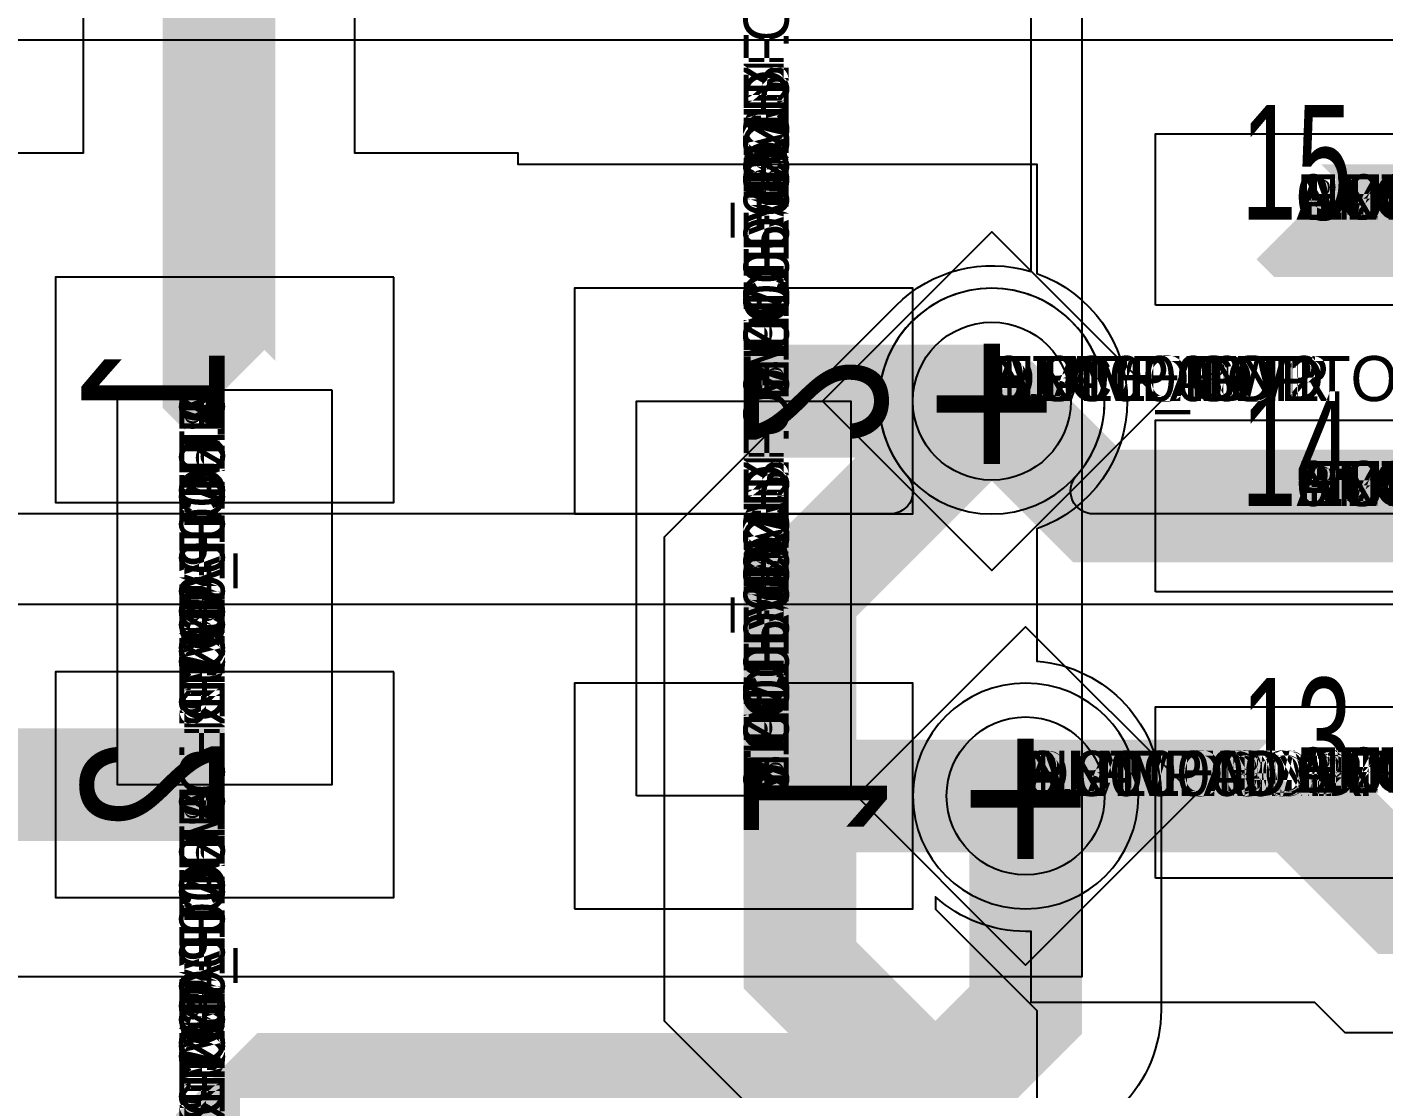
# Model space of a CAD drawing. Extents: x 0 to 323, y 0 to 320.
# Drawn here: x 68.34 to 74.35, y 237.71 to 242.41 of the extents above; entities that cross this region are included whole.
import ezdxf
from ezdxf.enums import TextEntityAlignment as Align

# ---------------------------------------------------------------- set-up
doc = ezdxf.new("R2010")
doc.units = 0
doc.header["$MEASUREMENT"] = 0
doc.layers.get('0').update_dxf_attribs({"linetype": 'CONTINUOUS'})
for name, color, linetype in [('CDN_FIGURES', 7, 'CONTINUOUS'), ('ETCH_BOTTOM', 7, 'CONTINUOUS'), ('ETCH_GND', 3, 'CONTINUOUS'), ('ETCH_INT1', 4, 'CONTINUOUS'), ('ETCH_INT2', 5, 'CONTINUOUS'), ('ETCH_PWR', 6, 'CONTINUOUS'), ('ETCH_TOP', 2, 'CONTINUOUS'), ('MANUFACTURING_NCLEGEND-1-6', 8, 'CONTINUOUS'), ('PACKAGE_GEOMETRY_ASSEMBLY_TOP', 11, 'CONTINUOUS'), ('PACKAGE_GEOMETRY_PIN_NUMBER', 9, 'CONTINUOUS')]:
    doc.layers.add(name, color=color, linetype=linetype)

# ---------------------------------------------------------------- blocks, each defined once
blk = doc.blocks.new('PAD_INFO')
for tag in ['SHAPE_TYPE', 'PAD_HEIGHT', 'PAD_LAYER', 'PAD_TYPE', 'PAD_WIDTH']:
    blk.add_attdef(tag, (0, 0), '', height=0.2)
at = {"flags": 2}
blk.add_attdef('CDN_TYPE', (0, 0), '', height=0.2, dxfattribs=at)
blk = doc.blocks.new('DRILL_INFO')
at = {"flags": 2}
blk.add_attdef('CDN_TYPE', (0, 0), '', height=0.2, dxfattribs=at)
for tag in ['FSHAPE', 'FCHAR', 'DRILL_HEIGHT', 'DIAMETER', 'PLATED', 'DRILL_WIDTH']:
    blk.add_attdef(tag, (0, 0), '', height=0.2)
blk = doc.blocks.new('VIA0700X0300')
at = {"layer": 'ETCH_BOTTOM'}
blk.add_circle((0, 0), 0.35, dxfattribs=at)
at = {"layer": 'ETCH_GND'}
blk.add_circle((0, 0), 0.35, dxfattribs=at)
at = {"layer": 'ETCH_INT1'}
blk.add_circle((0, 0), 0.35, dxfattribs=at)
at = {"layer": 'ETCH_INT2'}
blk.add_circle((0, 0), 0.35, dxfattribs=at)
at = {"layer": 'ETCH_PWR'}
blk.add_circle((0, 0), 0.35, dxfattribs=at)
at = {"layer": 'ETCH_TOP'}
blk.add_circle((0, 0), 0.35, dxfattribs=at)
ref = blk.add_blockref('PAD_INFO', (0, 0))
ref.add_attrib('PAD_LAYER', 'ETCH_TOP', (0, 0), dxfattribs={"height": 0.2})
ref.add_attrib('SHAPE_TYPE', 'NULL', (0, 0), dxfattribs={"height": 0.2})
ref.add_attrib('PAD_TYPE', 'ANTIPAD', (0, 0), dxfattribs={"height": 0.2})
ref.add_attrib('PAD_WIDTH', '0.000000', (0, 0), dxfattribs={"height": 0.2})
ref.add_attrib('PAD_HEIGHT', '0.000000', (0, 0), dxfattribs={"height": 0.2})
ref = blk.add_blockref('PAD_INFO', (0, 0))
ref.add_attrib('PAD_LAYER', 'ETCH_GND', (0, 0), dxfattribs={"height": 0.2})
ref.add_attrib('SHAPE_TYPE', 'NULL', (0, 0), dxfattribs={"height": 0.2})
ref.add_attrib('PAD_TYPE', 'ANTIPAD', (0, 0), dxfattribs={"height": 0.2})
ref.add_attrib('PAD_WIDTH', '0.000000', (0, 0), dxfattribs={"height": 0.2})
ref.add_attrib('PAD_HEIGHT', '0.000000', (0, 0), dxfattribs={"height": 0.2})
ref = blk.add_blockref('PAD_INFO', (0, 0))
ref.add_attrib('PAD_LAYER', 'ETCH_INT1', (0, 0), dxfattribs={"height": 0.2})
ref.add_attrib('SHAPE_TYPE', 'NULL', (0, 0), dxfattribs={"height": 0.2})
ref.add_attrib('PAD_TYPE', 'ANTIPAD', (0, 0), dxfattribs={"height": 0.2})
ref.add_attrib('PAD_WIDTH', '0.000000', (0, 0), dxfattribs={"height": 0.2})
ref.add_attrib('PAD_HEIGHT', '0.000000', (0, 0), dxfattribs={"height": 0.2})
ref = blk.add_blockref('PAD_INFO', (0, 0))
ref.add_attrib('PAD_LAYER', 'ETCH_INT2', (0, 0), dxfattribs={"height": 0.2})
ref.add_attrib('SHAPE_TYPE', 'NULL', (0, 0), dxfattribs={"height": 0.2})
ref.add_attrib('PAD_TYPE', 'ANTIPAD', (0, 0), dxfattribs={"height": 0.2})
ref.add_attrib('PAD_WIDTH', '0.000000', (0, 0), dxfattribs={"height": 0.2})
ref.add_attrib('PAD_HEIGHT', '0.000000', (0, 0), dxfattribs={"height": 0.2})
ref = blk.add_blockref('PAD_INFO', (0, 0))
ref.add_attrib('PAD_LAYER', 'ETCH_PWR', (0, 0), dxfattribs={"height": 0.2})
ref.add_attrib('SHAPE_TYPE', 'NULL', (0, 0), dxfattribs={"height": 0.2})
ref.add_attrib('PAD_TYPE', 'ANTIPAD', (0, 0), dxfattribs={"height": 0.2})
ref.add_attrib('PAD_WIDTH', '0.000000', (0, 0), dxfattribs={"height": 0.2})
ref.add_attrib('PAD_HEIGHT', '0.000000', (0, 0), dxfattribs={"height": 0.2})
ref = blk.add_blockref('PAD_INFO', (0, 0))
ref.add_attrib('PAD_LAYER', 'ETCH_BOTTOM', (0, 0), dxfattribs={"height": 0.2})
ref.add_attrib('SHAPE_TYPE', 'NULL', (0, 0), dxfattribs={"height": 0.2})
ref.add_attrib('PAD_TYPE', 'ANTIPAD', (0, 0), dxfattribs={"height": 0.2})
ref.add_attrib('PAD_WIDTH', '0.000000', (0, 0), dxfattribs={"height": 0.2})
ref.add_attrib('PAD_HEIGHT', '0.000000', (0, 0), dxfattribs={"height": 0.2})
ref = blk.add_blockref('PAD_INFO', (0, 0))
ref.add_attrib('PAD_LAYER', 'ETCH_TOP', (0, 0), dxfattribs={"height": 0.2})
ref.add_attrib('SHAPE_TYPE', 'NULL', (0, 0), dxfattribs={"height": 0.2})
ref.add_attrib('PAD_TYPE', 'THERMAL', (0, 0), dxfattribs={"height": 0.2})
ref.add_attrib('PAD_WIDTH', '0.000000', (0, 0), dxfattribs={"height": 0.2})
ref.add_attrib('PAD_HEIGHT', '0.000000', (0, 0), dxfattribs={"height": 0.2})
ref = blk.add_blockref('PAD_INFO', (0, 0))
ref.add_attrib('PAD_LAYER', 'ETCH_GND', (0, 0), dxfattribs={"height": 0.2})
ref.add_attrib('SHAPE_TYPE', 'NULL', (0, 0), dxfattribs={"height": 0.2})
ref.add_attrib('PAD_TYPE', 'THERMAL', (0, 0), dxfattribs={"height": 0.2})
ref.add_attrib('PAD_WIDTH', '0.000000', (0, 0), dxfattribs={"height": 0.2})
ref.add_attrib('PAD_HEIGHT', '0.000000', (0, 0), dxfattribs={"height": 0.2})
ref = blk.add_blockref('PAD_INFO', (0, 0))
ref.add_attrib('PAD_LAYER', 'ETCH_INT1', (0, 0), dxfattribs={"height": 0.2})
ref.add_attrib('SHAPE_TYPE', 'NULL', (0, 0), dxfattribs={"height": 0.2})
ref.add_attrib('PAD_TYPE', 'THERMAL', (0, 0), dxfattribs={"height": 0.2})
ref.add_attrib('PAD_WIDTH', '0.000000', (0, 0), dxfattribs={"height": 0.2})
ref.add_attrib('PAD_HEIGHT', '0.000000', (0, 0), dxfattribs={"height": 0.2})
ref = blk.add_blockref('PAD_INFO', (0, 0))
ref.add_attrib('PAD_LAYER', 'ETCH_INT2', (0, 0), dxfattribs={"height": 0.2})
ref.add_attrib('SHAPE_TYPE', 'NULL', (0, 0), dxfattribs={"height": 0.2})
ref.add_attrib('PAD_TYPE', 'THERMAL', (0, 0), dxfattribs={"height": 0.2})
ref.add_attrib('PAD_WIDTH', '0.000000', (0, 0), dxfattribs={"height": 0.2})
ref.add_attrib('PAD_HEIGHT', '0.000000', (0, 0), dxfattribs={"height": 0.2})
ref = blk.add_blockref('PAD_INFO', (0, 0))
ref.add_attrib('PAD_LAYER', 'ETCH_PWR', (0, 0), dxfattribs={"height": 0.2})
ref.add_attrib('SHAPE_TYPE', 'NULL', (0, 0), dxfattribs={"height": 0.2})
ref.add_attrib('PAD_TYPE', 'THERMAL', (0, 0), dxfattribs={"height": 0.2})
ref.add_attrib('PAD_WIDTH', '0.000000', (0, 0), dxfattribs={"height": 0.2})
ref.add_attrib('PAD_HEIGHT', '0.000000', (0, 0), dxfattribs={"height": 0.2})
ref = blk.add_blockref('PAD_INFO', (0, 0))
ref.add_attrib('PAD_LAYER', 'ETCH_BOTTOM', (0, 0), dxfattribs={"height": 0.2})
ref.add_attrib('SHAPE_TYPE', 'NULL', (0, 0), dxfattribs={"height": 0.2})
ref.add_attrib('PAD_TYPE', 'THERMAL', (0, 0), dxfattribs={"height": 0.2})
ref.add_attrib('PAD_WIDTH', '0.000000', (0, 0), dxfattribs={"height": 0.2})
ref.add_attrib('PAD_HEIGHT', '0.000000', (0, 0), dxfattribs={"height": 0.2})
ref = blk.add_blockref('PAD_INFO', (0, 0))
ref.add_attrib('PAD_LAYER', 'ETCH_TOP', (0, 0), dxfattribs={"height": 0.2})
ref.add_attrib('SHAPE_TYPE', 'CIRCLE', (0, 0), dxfattribs={"height": 0.2})
ref.add_attrib('PAD_TYPE', 'REGULAR', (0, 0), dxfattribs={"height": 0.2})
ref.add_attrib('PAD_WIDTH', '0.700000', (0, 0), dxfattribs={"height": 0.2})
ref.add_attrib('PAD_HEIGHT', '0.700000', (0, 0), dxfattribs={"height": 0.2})
ref = blk.add_blockref('PAD_INFO', (0, 0))
ref.add_attrib('PAD_LAYER', 'ETCH_GND', (0, 0), dxfattribs={"height": 0.2})
ref.add_attrib('SHAPE_TYPE', 'CIRCLE', (0, 0), dxfattribs={"height": 0.2})
ref.add_attrib('PAD_TYPE', 'REGULAR', (0, 0), dxfattribs={"height": 0.2})
ref.add_attrib('PAD_WIDTH', '0.700000', (0, 0), dxfattribs={"height": 0.2})
ref.add_attrib('PAD_HEIGHT', '0.700000', (0, 0), dxfattribs={"height": 0.2})
ref = blk.add_blockref('PAD_INFO', (0, 0))
ref.add_attrib('PAD_LAYER', 'ETCH_INT1', (0, 0), dxfattribs={"height": 0.2})
ref.add_attrib('SHAPE_TYPE', 'CIRCLE', (0, 0), dxfattribs={"height": 0.2})
ref.add_attrib('PAD_TYPE', 'REGULAR', (0, 0), dxfattribs={"height": 0.2})
ref.add_attrib('PAD_WIDTH', '0.700000', (0, 0), dxfattribs={"height": 0.2})
ref.add_attrib('PAD_HEIGHT', '0.700000', (0, 0), dxfattribs={"height": 0.2})
ref = blk.add_blockref('PAD_INFO', (0, 0))
ref.add_attrib('PAD_LAYER', 'ETCH_INT2', (0, 0), dxfattribs={"height": 0.2})
ref.add_attrib('SHAPE_TYPE', 'CIRCLE', (0, 0), dxfattribs={"height": 0.2})
ref.add_attrib('PAD_TYPE', 'REGULAR', (0, 0), dxfattribs={"height": 0.2})
ref.add_attrib('PAD_WIDTH', '0.700000', (0, 0), dxfattribs={"height": 0.2})
ref.add_attrib('PAD_HEIGHT', '0.700000', (0, 0), dxfattribs={"height": 0.2})
ref = blk.add_blockref('PAD_INFO', (0, 0))
ref.add_attrib('PAD_LAYER', 'ETCH_PWR', (0, 0), dxfattribs={"height": 0.2})
ref.add_attrib('SHAPE_TYPE', 'CIRCLE', (0, 0), dxfattribs={"height": 0.2})
ref.add_attrib('PAD_TYPE', 'REGULAR', (0, 0), dxfattribs={"height": 0.2})
ref.add_attrib('PAD_WIDTH', '0.700000', (0, 0), dxfattribs={"height": 0.2})
ref.add_attrib('PAD_HEIGHT', '0.700000', (0, 0), dxfattribs={"height": 0.2})
ref = blk.add_blockref('PAD_INFO', (0, 0))
ref.add_attrib('PAD_LAYER', 'ETCH_BOTTOM', (0, 0), dxfattribs={"height": 0.2})
ref.add_attrib('SHAPE_TYPE', 'CIRCLE', (0, 0), dxfattribs={"height": 0.2})
ref.add_attrib('PAD_TYPE', 'REGULAR', (0, 0), dxfattribs={"height": 0.2})
ref.add_attrib('PAD_WIDTH', '0.700000', (0, 0), dxfattribs={"height": 0.2})
ref.add_attrib('PAD_HEIGHT', '0.700000', (0, 0), dxfattribs={"height": 0.2})
ref = blk.add_blockref('DRILL_INFO', (0, 0))
ref.add_attrib('DIAMETER', '0.300000', (0, 0), dxfattribs={"height": 0.2})
ref.add_attrib('PLATED', 'PLATED', (0, 0), dxfattribs={"height": 0.2})
ref.add_attrib('FSHAPE', 'DIAMOND', (0, 0), dxfattribs={"height": 0.2})
ref.add_attrib('FCHAR', '+', (0, 0), dxfattribs={"height": 0.2})
ref.add_attrib('DRILL_WIDTH', '1.500000', (0, 0), dxfattribs={"height": 0.2})
ref.add_attrib('DRILL_HEIGHT', '1.500000', (0, 0), dxfattribs={"height": 0.2})
for tag in ['CDN_TYPE', 'PIN']:
    blk.add_attdef(tag, (0, 0), '', height=0.2)
at = {"flags": 2}
for tag in ['PSTKNAME', 'BBV']:
    blk.add_attdef(tag, (0, 0), '', height=0.2, dxfattribs=at)
blk = doc.blocks.new('FIGURE_DIAMOND')
at = {"layer": 'CDN_FIGURES'}
blk.add_lwpolyline([(-0.5, 0), (0, 0.5), (0.5, 0), (0, -0.5)], close=True, dxfattribs=at)
blk = doc.blocks.new('RC1000X1500TS')
at = {"layer": 'ETCH_TOP'}
blk.add_lwpolyline([(-0.5, -0.75), (-0.5, 0.75), (0.5, 0.75), (0.5, -0.75)], close=True, dxfattribs=at)
ref = blk.add_blockref('PAD_INFO', (0, 0))
ref.add_attrib('PAD_LAYER', 'ETCH_TOP', (0, 0), dxfattribs={"height": 0.2})
ref.add_attrib('SHAPE_TYPE', 'NULL', (0, 0), dxfattribs={"height": 0.2})
ref.add_attrib('PAD_TYPE', 'ANTIPAD', (0, 0), dxfattribs={"height": 0.2})
ref.add_attrib('PAD_WIDTH', '0.000000', (0, 0), dxfattribs={"height": 0.2})
ref.add_attrib('PAD_HEIGHT', '0.000000', (0, 0), dxfattribs={"height": 0.2})
ref = blk.add_blockref('PAD_INFO', (0, 0))
ref.add_attrib('PAD_LAYER', 'ETCH_GND', (0, 0), dxfattribs={"height": 0.2})
ref.add_attrib('SHAPE_TYPE', 'NULL', (0, 0), dxfattribs={"height": 0.2})
ref.add_attrib('PAD_TYPE', 'ANTIPAD', (0, 0), dxfattribs={"height": 0.2})
ref.add_attrib('PAD_WIDTH', '0.000000', (0, 0), dxfattribs={"height": 0.2})
ref.add_attrib('PAD_HEIGHT', '0.000000', (0, 0), dxfattribs={"height": 0.2})
ref = blk.add_blockref('PAD_INFO', (0, 0))
ref.add_attrib('PAD_LAYER', 'ETCH_INT1', (0, 0), dxfattribs={"height": 0.2})
ref.add_attrib('SHAPE_TYPE', 'NULL', (0, 0), dxfattribs={"height": 0.2})
ref.add_attrib('PAD_TYPE', 'ANTIPAD', (0, 0), dxfattribs={"height": 0.2})
ref.add_attrib('PAD_WIDTH', '0.000000', (0, 0), dxfattribs={"height": 0.2})
ref.add_attrib('PAD_HEIGHT', '0.000000', (0, 0), dxfattribs={"height": 0.2})
ref = blk.add_blockref('PAD_INFO', (0, 0))
ref.add_attrib('PAD_LAYER', 'ETCH_INT2', (0, 0), dxfattribs={"height": 0.2})
ref.add_attrib('SHAPE_TYPE', 'NULL', (0, 0), dxfattribs={"height": 0.2})
ref.add_attrib('PAD_TYPE', 'ANTIPAD', (0, 0), dxfattribs={"height": 0.2})
ref.add_attrib('PAD_WIDTH', '0.000000', (0, 0), dxfattribs={"height": 0.2})
ref.add_attrib('PAD_HEIGHT', '0.000000', (0, 0), dxfattribs={"height": 0.2})
ref = blk.add_blockref('PAD_INFO', (0, 0))
ref.add_attrib('PAD_LAYER', 'ETCH_PWR', (0, 0), dxfattribs={"height": 0.2})
ref.add_attrib('SHAPE_TYPE', 'NULL', (0, 0), dxfattribs={"height": 0.2})
ref.add_attrib('PAD_TYPE', 'ANTIPAD', (0, 0), dxfattribs={"height": 0.2})
ref.add_attrib('PAD_WIDTH', '0.000000', (0, 0), dxfattribs={"height": 0.2})
ref.add_attrib('PAD_HEIGHT', '0.000000', (0, 0), dxfattribs={"height": 0.2})
ref = blk.add_blockref('PAD_INFO', (0, 0))
ref.add_attrib('PAD_LAYER', 'ETCH_BOTTOM', (0, 0), dxfattribs={"height": 0.2})
ref.add_attrib('SHAPE_TYPE', 'NULL', (0, 0), dxfattribs={"height": 0.2})
ref.add_attrib('PAD_TYPE', 'ANTIPAD', (0, 0), dxfattribs={"height": 0.2})
ref.add_attrib('PAD_WIDTH', '0.000000', (0, 0), dxfattribs={"height": 0.2})
ref.add_attrib('PAD_HEIGHT', '0.000000', (0, 0), dxfattribs={"height": 0.2})
ref = blk.add_blockref('PAD_INFO', (0, 0))
ref.add_attrib('PAD_LAYER', 'ETCH_TOP', (0, 0), dxfattribs={"height": 0.2})
ref.add_attrib('SHAPE_TYPE', 'NULL', (0, 0), dxfattribs={"height": 0.2})
ref.add_attrib('PAD_TYPE', 'THERMAL', (0, 0), dxfattribs={"height": 0.2})
ref.add_attrib('PAD_WIDTH', '0.000000', (0, 0), dxfattribs={"height": 0.2})
ref.add_attrib('PAD_HEIGHT', '0.000000', (0, 0), dxfattribs={"height": 0.2})
ref = blk.add_blockref('PAD_INFO', (0, 0))
ref.add_attrib('PAD_LAYER', 'ETCH_GND', (0, 0), dxfattribs={"height": 0.2})
ref.add_attrib('SHAPE_TYPE', 'NULL', (0, 0), dxfattribs={"height": 0.2})
ref.add_attrib('PAD_TYPE', 'THERMAL', (0, 0), dxfattribs={"height": 0.2})
ref.add_attrib('PAD_WIDTH', '0.000000', (0, 0), dxfattribs={"height": 0.2})
ref.add_attrib('PAD_HEIGHT', '0.000000', (0, 0), dxfattribs={"height": 0.2})
ref = blk.add_blockref('PAD_INFO', (0, 0))
ref.add_attrib('PAD_LAYER', 'ETCH_INT1', (0, 0), dxfattribs={"height": 0.2})
ref.add_attrib('SHAPE_TYPE', 'NULL', (0, 0), dxfattribs={"height": 0.2})
ref.add_attrib('PAD_TYPE', 'THERMAL', (0, 0), dxfattribs={"height": 0.2})
ref.add_attrib('PAD_WIDTH', '0.000000', (0, 0), dxfattribs={"height": 0.2})
ref.add_attrib('PAD_HEIGHT', '0.000000', (0, 0), dxfattribs={"height": 0.2})
ref = blk.add_blockref('PAD_INFO', (0, 0))
ref.add_attrib('PAD_LAYER', 'ETCH_INT2', (0, 0), dxfattribs={"height": 0.2})
ref.add_attrib('SHAPE_TYPE', 'NULL', (0, 0), dxfattribs={"height": 0.2})
ref.add_attrib('PAD_TYPE', 'THERMAL', (0, 0), dxfattribs={"height": 0.2})
ref.add_attrib('PAD_WIDTH', '0.000000', (0, 0), dxfattribs={"height": 0.2})
ref.add_attrib('PAD_HEIGHT', '0.000000', (0, 0), dxfattribs={"height": 0.2})
ref = blk.add_blockref('PAD_INFO', (0, 0))
ref.add_attrib('PAD_LAYER', 'ETCH_PWR', (0, 0), dxfattribs={"height": 0.2})
ref.add_attrib('SHAPE_TYPE', 'NULL', (0, 0), dxfattribs={"height": 0.2})
ref.add_attrib('PAD_TYPE', 'THERMAL', (0, 0), dxfattribs={"height": 0.2})
ref.add_attrib('PAD_WIDTH', '0.000000', (0, 0), dxfattribs={"height": 0.2})
ref.add_attrib('PAD_HEIGHT', '0.000000', (0, 0), dxfattribs={"height": 0.2})
ref = blk.add_blockref('PAD_INFO', (0, 0))
ref.add_attrib('PAD_LAYER', 'ETCH_BOTTOM', (0, 0), dxfattribs={"height": 0.2})
ref.add_attrib('SHAPE_TYPE', 'NULL', (0, 0), dxfattribs={"height": 0.2})
ref.add_attrib('PAD_TYPE', 'THERMAL', (0, 0), dxfattribs={"height": 0.2})
ref.add_attrib('PAD_WIDTH', '0.000000', (0, 0), dxfattribs={"height": 0.2})
ref.add_attrib('PAD_HEIGHT', '0.000000', (0, 0), dxfattribs={"height": 0.2})
ref = blk.add_blockref('PAD_INFO', (0, 0))
ref.add_attrib('PAD_LAYER', 'ETCH_GND', (0, 0), dxfattribs={"height": 0.2})
ref.add_attrib('SHAPE_TYPE', 'NULL', (0, 0), dxfattribs={"height": 0.2})
ref.add_attrib('PAD_TYPE', 'REGULAR', (0, 0), dxfattribs={"height": 0.2})
ref.add_attrib('PAD_WIDTH', '0.000000', (0, 0), dxfattribs={"height": 0.2})
ref.add_attrib('PAD_HEIGHT', '0.000000', (0, 0), dxfattribs={"height": 0.2})
ref = blk.add_blockref('PAD_INFO', (0, 0))
ref.add_attrib('PAD_LAYER', 'ETCH_INT1', (0, 0), dxfattribs={"height": 0.2})
ref.add_attrib('SHAPE_TYPE', 'NULL', (0, 0), dxfattribs={"height": 0.2})
ref.add_attrib('PAD_TYPE', 'REGULAR', (0, 0), dxfattribs={"height": 0.2})
ref.add_attrib('PAD_WIDTH', '0.000000', (0, 0), dxfattribs={"height": 0.2})
ref.add_attrib('PAD_HEIGHT', '0.000000', (0, 0), dxfattribs={"height": 0.2})
ref = blk.add_blockref('PAD_INFO', (0, 0))
ref.add_attrib('PAD_LAYER', 'ETCH_INT2', (0, 0), dxfattribs={"height": 0.2})
ref.add_attrib('SHAPE_TYPE', 'NULL', (0, 0), dxfattribs={"height": 0.2})
ref.add_attrib('PAD_TYPE', 'REGULAR', (0, 0), dxfattribs={"height": 0.2})
ref.add_attrib('PAD_WIDTH', '0.000000', (0, 0), dxfattribs={"height": 0.2})
ref.add_attrib('PAD_HEIGHT', '0.000000', (0, 0), dxfattribs={"height": 0.2})
ref = blk.add_blockref('PAD_INFO', (0, 0))
ref.add_attrib('PAD_LAYER', 'ETCH_PWR', (0, 0), dxfattribs={"height": 0.2})
ref.add_attrib('SHAPE_TYPE', 'NULL', (0, 0), dxfattribs={"height": 0.2})
ref.add_attrib('PAD_TYPE', 'REGULAR', (0, 0), dxfattribs={"height": 0.2})
ref.add_attrib('PAD_WIDTH', '0.000000', (0, 0), dxfattribs={"height": 0.2})
ref.add_attrib('PAD_HEIGHT', '0.000000', (0, 0), dxfattribs={"height": 0.2})
ref = blk.add_blockref('PAD_INFO', (0, 0))
ref.add_attrib('PAD_LAYER', 'ETCH_BOTTOM', (0, 0), dxfattribs={"height": 0.2})
ref.add_attrib('SHAPE_TYPE', 'NULL', (0, 0), dxfattribs={"height": 0.2})
ref.add_attrib('PAD_TYPE', 'REGULAR', (0, 0), dxfattribs={"height": 0.2})
ref.add_attrib('PAD_WIDTH', '0.000000', (0, 0), dxfattribs={"height": 0.2})
ref.add_attrib('PAD_HEIGHT', '0.000000', (0, 0), dxfattribs={"height": 0.2})
ref = blk.add_blockref('DRILL_INFO', (0, 0))
ref.add_attrib('DIAMETER', '0.000000', (0, 0), dxfattribs={"height": 0.2})
ref.add_attrib('PLATED', 'PLATED', (0, 0), dxfattribs={"height": 0.2})
ref.add_attrib('FSHAPE', 'NULL', (0, 0), dxfattribs={"height": 0.2})
ref.add_attrib('DRILL_WIDTH', '0.000000', (0, 0), dxfattribs={"height": 0.2})
ref.add_attrib('DRILL_HEIGHT', '0.000000', (0, 0), dxfattribs={"height": 0.2})
ref = blk.add_blockref('PAD_INFO', (0, 0))
ref.add_attrib('PAD_LAYER', 'ETCH_TOP', (0, 0), dxfattribs={"height": 0.2})
ref.add_attrib('SHAPE_TYPE', 'RECTANGLE', (0, 0), dxfattribs={"height": 0.2})
ref.add_attrib('PAD_TYPE', 'REGULAR', (0, 0), dxfattribs={"height": 0.2})
ref.add_attrib('PAD_WIDTH', '1.000000', (0, 0), dxfattribs={"height": 0.2})
ref.add_attrib('PAD_HEIGHT', '1.500000', (0, 0), dxfattribs={"height": 0.2})
for tag in ['CDN_TYPE', 'PIN']:
    blk.add_attdef(tag, (0, 0), '', height=0.2)
at = {"flags": 2}
for tag in ['PSTKNAME', 'BBV']:
    blk.add_attdef(tag, (0, 0), '', height=0.2, dxfattribs=at)
blk = doc.blocks.new('F56')
at = {"layer": 'PACKAGE_GEOMETRY_ASSEMBLY_TOP'}
blk.add_lwpolyline([(0, -0.475), (1.75, -0.475), (1.75, 0.475), (0, 0.475)], close=True, dxfattribs=at)
at = {"layer": 'ETCH_TOP'}
ref = blk.add_blockref('RC1000X1500TS', (0, 0), dxfattribs=at)
ref.add_attrib('CDN_TYPE', 'PIN', (0, 0), dxfattribs={"height": 0.2})
ref.add_attrib('PIN', '1', (0, 0), dxfattribs={"height": 0.2})
ref = blk.add_blockref('RC1000X1500TS', (1.75, 0), dxfattribs=at)
ref.add_attrib('CDN_TYPE', 'PIN', (0, 0), dxfattribs={"height": 0.2})
ref.add_attrib('PIN', '2', (0, 0), dxfattribs={"height": 0.2})
at = {"flags": 2}
for tag in ['SYMBOL_TYPE', 'CDN_TYPE', 'REFDES']:
    blk.add_attdef(tag, (0, 0), '', height=0.2, dxfattribs=at)
blk = doc.blocks.new('RC1250X0760TS')
at = {"layer": 'ETCH_TOP'}
blk.add_lwpolyline([(-0.625, -0.38), (-0.625, 0.38), (0.625, 0.38), (0.625, -0.38)], close=True, dxfattribs=at)
ref = blk.add_blockref('PAD_INFO', (0, 0))
ref.add_attrib('PAD_LAYER', 'ETCH_TOP', (0, 0), dxfattribs={"height": 0.2})
ref.add_attrib('SHAPE_TYPE', 'NULL', (0, 0), dxfattribs={"height": 0.2})
ref.add_attrib('PAD_TYPE', 'ANTIPAD', (0, 0), dxfattribs={"height": 0.2})
ref.add_attrib('PAD_WIDTH', '0.000000', (0, 0), dxfattribs={"height": 0.2})
ref.add_attrib('PAD_HEIGHT', '0.000000', (0, 0), dxfattribs={"height": 0.2})
ref = blk.add_blockref('PAD_INFO', (0, 0))
ref.add_attrib('PAD_LAYER', 'ETCH_GND', (0, 0), dxfattribs={"height": 0.2})
ref.add_attrib('SHAPE_TYPE', 'NULL', (0, 0), dxfattribs={"height": 0.2})
ref.add_attrib('PAD_TYPE', 'ANTIPAD', (0, 0), dxfattribs={"height": 0.2})
ref.add_attrib('PAD_WIDTH', '0.000000', (0, 0), dxfattribs={"height": 0.2})
ref.add_attrib('PAD_HEIGHT', '0.000000', (0, 0), dxfattribs={"height": 0.2})
ref = blk.add_blockref('PAD_INFO', (0, 0))
ref.add_attrib('PAD_LAYER', 'ETCH_INT1', (0, 0), dxfattribs={"height": 0.2})
ref.add_attrib('SHAPE_TYPE', 'NULL', (0, 0), dxfattribs={"height": 0.2})
ref.add_attrib('PAD_TYPE', 'ANTIPAD', (0, 0), dxfattribs={"height": 0.2})
ref.add_attrib('PAD_WIDTH', '0.000000', (0, 0), dxfattribs={"height": 0.2})
ref.add_attrib('PAD_HEIGHT', '0.000000', (0, 0), dxfattribs={"height": 0.2})
ref = blk.add_blockref('PAD_INFO', (0, 0))
ref.add_attrib('PAD_LAYER', 'ETCH_INT2', (0, 0), dxfattribs={"height": 0.2})
ref.add_attrib('SHAPE_TYPE', 'NULL', (0, 0), dxfattribs={"height": 0.2})
ref.add_attrib('PAD_TYPE', 'ANTIPAD', (0, 0), dxfattribs={"height": 0.2})
ref.add_attrib('PAD_WIDTH', '0.000000', (0, 0), dxfattribs={"height": 0.2})
ref.add_attrib('PAD_HEIGHT', '0.000000', (0, 0), dxfattribs={"height": 0.2})
ref = blk.add_blockref('PAD_INFO', (0, 0))
ref.add_attrib('PAD_LAYER', 'ETCH_PWR', (0, 0), dxfattribs={"height": 0.2})
ref.add_attrib('SHAPE_TYPE', 'NULL', (0, 0), dxfattribs={"height": 0.2})
ref.add_attrib('PAD_TYPE', 'ANTIPAD', (0, 0), dxfattribs={"height": 0.2})
ref.add_attrib('PAD_WIDTH', '0.000000', (0, 0), dxfattribs={"height": 0.2})
ref.add_attrib('PAD_HEIGHT', '0.000000', (0, 0), dxfattribs={"height": 0.2})
ref = blk.add_blockref('PAD_INFO', (0, 0))
ref.add_attrib('PAD_LAYER', 'ETCH_BOTTOM', (0, 0), dxfattribs={"height": 0.2})
ref.add_attrib('SHAPE_TYPE', 'NULL', (0, 0), dxfattribs={"height": 0.2})
ref.add_attrib('PAD_TYPE', 'ANTIPAD', (0, 0), dxfattribs={"height": 0.2})
ref.add_attrib('PAD_WIDTH', '0.000000', (0, 0), dxfattribs={"height": 0.2})
ref.add_attrib('PAD_HEIGHT', '0.000000', (0, 0), dxfattribs={"height": 0.2})
ref = blk.add_blockref('PAD_INFO', (0, 0))
ref.add_attrib('PAD_LAYER', 'ETCH_TOP', (0, 0), dxfattribs={"height": 0.2})
ref.add_attrib('SHAPE_TYPE', 'NULL', (0, 0), dxfattribs={"height": 0.2})
ref.add_attrib('PAD_TYPE', 'THERMAL', (0, 0), dxfattribs={"height": 0.2})
ref.add_attrib('PAD_WIDTH', '0.000000', (0, 0), dxfattribs={"height": 0.2})
ref.add_attrib('PAD_HEIGHT', '0.000000', (0, 0), dxfattribs={"height": 0.2})
ref = blk.add_blockref('PAD_INFO', (0, 0))
ref.add_attrib('PAD_LAYER', 'ETCH_GND', (0, 0), dxfattribs={"height": 0.2})
ref.add_attrib('SHAPE_TYPE', 'NULL', (0, 0), dxfattribs={"height": 0.2})
ref.add_attrib('PAD_TYPE', 'THERMAL', (0, 0), dxfattribs={"height": 0.2})
ref.add_attrib('PAD_WIDTH', '0.000000', (0, 0), dxfattribs={"height": 0.2})
ref.add_attrib('PAD_HEIGHT', '0.000000', (0, 0), dxfattribs={"height": 0.2})
ref = blk.add_blockref('PAD_INFO', (0, 0))
ref.add_attrib('PAD_LAYER', 'ETCH_INT1', (0, 0), dxfattribs={"height": 0.2})
ref.add_attrib('SHAPE_TYPE', 'NULL', (0, 0), dxfattribs={"height": 0.2})
ref.add_attrib('PAD_TYPE', 'THERMAL', (0, 0), dxfattribs={"height": 0.2})
ref.add_attrib('PAD_WIDTH', '0.000000', (0, 0), dxfattribs={"height": 0.2})
ref.add_attrib('PAD_HEIGHT', '0.000000', (0, 0), dxfattribs={"height": 0.2})
ref = blk.add_blockref('PAD_INFO', (0, 0))
ref.add_attrib('PAD_LAYER', 'ETCH_INT2', (0, 0), dxfattribs={"height": 0.2})
ref.add_attrib('SHAPE_TYPE', 'NULL', (0, 0), dxfattribs={"height": 0.2})
ref.add_attrib('PAD_TYPE', 'THERMAL', (0, 0), dxfattribs={"height": 0.2})
ref.add_attrib('PAD_WIDTH', '0.000000', (0, 0), dxfattribs={"height": 0.2})
ref.add_attrib('PAD_HEIGHT', '0.000000', (0, 0), dxfattribs={"height": 0.2})
ref = blk.add_blockref('PAD_INFO', (0, 0))
ref.add_attrib('PAD_LAYER', 'ETCH_PWR', (0, 0), dxfattribs={"height": 0.2})
ref.add_attrib('SHAPE_TYPE', 'NULL', (0, 0), dxfattribs={"height": 0.2})
ref.add_attrib('PAD_TYPE', 'THERMAL', (0, 0), dxfattribs={"height": 0.2})
ref.add_attrib('PAD_WIDTH', '0.000000', (0, 0), dxfattribs={"height": 0.2})
ref.add_attrib('PAD_HEIGHT', '0.000000', (0, 0), dxfattribs={"height": 0.2})
ref = blk.add_blockref('PAD_INFO', (0, 0))
ref.add_attrib('PAD_LAYER', 'ETCH_BOTTOM', (0, 0), dxfattribs={"height": 0.2})
ref.add_attrib('SHAPE_TYPE', 'NULL', (0, 0), dxfattribs={"height": 0.2})
ref.add_attrib('PAD_TYPE', 'THERMAL', (0, 0), dxfattribs={"height": 0.2})
ref.add_attrib('PAD_WIDTH', '0.000000', (0, 0), dxfattribs={"height": 0.2})
ref.add_attrib('PAD_HEIGHT', '0.000000', (0, 0), dxfattribs={"height": 0.2})
ref = blk.add_blockref('PAD_INFO', (0, 0))
ref.add_attrib('PAD_LAYER', 'ETCH_TOP', (0, 0), dxfattribs={"height": 0.2})
ref.add_attrib('SHAPE_TYPE', 'RECTANGLE', (0, 0), dxfattribs={"height": 0.2})
ref.add_attrib('PAD_TYPE', 'REGULAR', (0, 0), dxfattribs={"height": 0.2})
ref.add_attrib('PAD_WIDTH', '1.250000', (0, 0), dxfattribs={"height": 0.2})
ref.add_attrib('PAD_HEIGHT', '0.760000', (0, 0), dxfattribs={"height": 0.2})
ref = blk.add_blockref('PAD_INFO', (0, 0))
ref.add_attrib('PAD_LAYER', 'ETCH_GND', (0, 0), dxfattribs={"height": 0.2})
ref.add_attrib('SHAPE_TYPE', 'NULL', (0, 0), dxfattribs={"height": 0.2})
ref.add_attrib('PAD_TYPE', 'REGULAR', (0, 0), dxfattribs={"height": 0.2})
ref.add_attrib('PAD_WIDTH', '0.000000', (0, 0), dxfattribs={"height": 0.2})
ref.add_attrib('PAD_HEIGHT', '0.000000', (0, 0), dxfattribs={"height": 0.2})
ref = blk.add_blockref('PAD_INFO', (0, 0))
ref.add_attrib('PAD_LAYER', 'ETCH_INT1', (0, 0), dxfattribs={"height": 0.2})
ref.add_attrib('SHAPE_TYPE', 'NULL', (0, 0), dxfattribs={"height": 0.2})
ref.add_attrib('PAD_TYPE', 'REGULAR', (0, 0), dxfattribs={"height": 0.2})
ref.add_attrib('PAD_WIDTH', '0.000000', (0, 0), dxfattribs={"height": 0.2})
ref.add_attrib('PAD_HEIGHT', '0.000000', (0, 0), dxfattribs={"height": 0.2})
ref = blk.add_blockref('PAD_INFO', (0, 0))
ref.add_attrib('PAD_LAYER', 'ETCH_INT2', (0, 0), dxfattribs={"height": 0.2})
ref.add_attrib('SHAPE_TYPE', 'NULL', (0, 0), dxfattribs={"height": 0.2})
ref.add_attrib('PAD_TYPE', 'REGULAR', (0, 0), dxfattribs={"height": 0.2})
ref.add_attrib('PAD_WIDTH', '0.000000', (0, 0), dxfattribs={"height": 0.2})
ref.add_attrib('PAD_HEIGHT', '0.000000', (0, 0), dxfattribs={"height": 0.2})
ref = blk.add_blockref('PAD_INFO', (0, 0))
ref.add_attrib('PAD_LAYER', 'ETCH_PWR', (0, 0), dxfattribs={"height": 0.2})
ref.add_attrib('SHAPE_TYPE', 'NULL', (0, 0), dxfattribs={"height": 0.2})
ref.add_attrib('PAD_TYPE', 'REGULAR', (0, 0), dxfattribs={"height": 0.2})
ref.add_attrib('PAD_WIDTH', '0.000000', (0, 0), dxfattribs={"height": 0.2})
ref.add_attrib('PAD_HEIGHT', '0.000000', (0, 0), dxfattribs={"height": 0.2})
ref = blk.add_blockref('PAD_INFO', (0, 0))
ref.add_attrib('PAD_LAYER', 'ETCH_BOTTOM', (0, 0), dxfattribs={"height": 0.2})
ref.add_attrib('SHAPE_TYPE', 'NULL', (0, 0), dxfattribs={"height": 0.2})
ref.add_attrib('PAD_TYPE', 'REGULAR', (0, 0), dxfattribs={"height": 0.2})
ref.add_attrib('PAD_WIDTH', '0.000000', (0, 0), dxfattribs={"height": 0.2})
ref.add_attrib('PAD_HEIGHT', '0.000000', (0, 0), dxfattribs={"height": 0.2})
ref = blk.add_blockref('DRILL_INFO', (0, 0))
ref.add_attrib('DIAMETER', '0.000000', (0, 0), dxfattribs={"height": 0.2})
ref.add_attrib('PLATED', 'PLATED', (0, 0), dxfattribs={"height": 0.2})
ref.add_attrib('FSHAPE', 'NULL', (0, 0), dxfattribs={"height": 0.2})
ref.add_attrib('DRILL_WIDTH', '0.000000', (0, 0), dxfattribs={"height": 0.2})
ref.add_attrib('DRILL_HEIGHT', '0.000000', (0, 0), dxfattribs={"height": 0.2})
for tag in ['CDN_TYPE', 'PIN']:
    blk.add_attdef(tag, (0, 0), '', height=0.2)
at = {"flags": 2}
for tag in ['PSTKNAME', 'BBV']:
    blk.add_attdef(tag, (0, 0), '', height=0.2, dxfattribs=at)
blk = doc.blocks.new('SO-24W')
at = {"layer": 'PACKAGE_GEOMETRY_ASSEMBLY_TOP'}
blk.add_lwpolyline([(-3.8, -7.8), (3.8, -7.8), (3.8, 7.8), (-3.8, 7.8)], close=True, dxfattribs=at)
at = {"layer": 'ETCH_TOP'}
ref = blk.add_blockref('RC1250X0760TS', (-4.75, -6.985), dxfattribs=at)
ref.add_attrib('CDN_TYPE', 'PIN', (0, 0), dxfattribs={"height": 0.2})
ref.add_attrib('PIN', '12', (0, 0), dxfattribs={"height": 0.2})
ref = blk.add_blockref('RC1250X0760TS', (-4.75, -4.445), dxfattribs=at)
ref.add_attrib('CDN_TYPE', 'PIN', (0, 0), dxfattribs={"height": 0.2})
ref.add_attrib('PIN', '10', (0, 0), dxfattribs={"height": 0.2})
ref = blk.add_blockref('RC1250X0760TS', (-4.75, -5.715), dxfattribs=at)
ref.add_attrib('CDN_TYPE', 'PIN', (0, 0), dxfattribs={"height": 0.2})
ref.add_attrib('PIN', '11', (0, 0), dxfattribs={"height": 0.2})
for p in [(4.75, -6.985), (4.75, -4.445), (4.75, -5.715)]:
    blk.add_blockref('RC1250X0760TS', p, dxfattribs=at)
at = {"flags": 2}
for tag in ['SYMBOL_TYPE', 'CDN_TYPE', 'REFDES']:
    blk.add_attdef(tag, (0, 0), '', height=0.2, dxfattribs=at)

msp = doc.modelspace()

# ---------------------------------------------------------------- linework, layer by layer
at = {"layer": 'ETCH_BOTTOM'}
for points, format in [([(69.2126, 240.8055, 0.5, 0.5, 0), (69.1876, 240.8305, 0.5, 0.5, 0), (69.1876, 249.4805, 0.5, 0.5, 0), (71.2626, 251.5555, 0.5, 0.5, 0), (71.5126, 251.5555, 0.5, 0.5, 0)], "xyseb"), ([(69.7877, 249.2319), (69.7877, 241.8556), (70.5127, 241.8556), (70.5127, 241.8056), (72.8127, 241.8056), (72.8127, 241.3213, -0.707037), (72.8127, 240.1897), (72.8127, 239.6035, -0.389939), (73.3627, 239.0055), (73.3627, 238.0555, -0.198912), (73.1869, 237.6312), (72.8614, 237.3056), (73.2627, 237.3056), (73.2627, 236.518, -0.271721), (73.8125, 236.43), (73.8125, 236.7056), (74.5834, 236.7056, -0.755811)], "xyb"), ([(71.5126, 240.7555, 0.5, 0.5, 0), (72.6126, 240.7555, 0.5, 0.5, 0)], "xyseb"), ([(69.2126, 239.0555, 0.5, 0.5, 0), (66.8126, 239.0555, 0.5, 0.5, 0), (66.7126, 239.1555, 0.5, 0.5, 0)], "xyseb"), ([(72.7626, 239.0055, 0.5, 0.5, 0), (72.7626, 238.0555, 0.5, 0.5, 0), (72.4126, 237.7055, 0.5, 0.5, 0), (69.4626, 237.7055, 0.5, 0.5, 0), (68.6626, 236.9055, 0.5, 0.5, 0), (68.6626, 236.8555, 0.5, 0.5, 0)], "xyseb"), ([(71.5126, 239.0055, 0.5, 0.5, 0), (72.7626, 239.0055, 0.5, 0.5, 0)], "xyseb")]:
    msp.add_lwpolyline(points, format=format, dxfattribs=at)
msp.add_lwpolyline([(68.0127, 241.8556), (68.5875, 241.8556), (68.5875, 249.7291)], dxfattribs=at)
at = {"layer": 'ETCH_GND'}
for points in [[(73.1127, 240.7555, 1), (72.1125, 240.7555, 1)], [(73.2627, 239.0055, 1), (72.2625, 239.0055, 1)]]:
    msp.add_lwpolyline(points, format="xyb", close=True, dxfattribs=at)
at = {"layer": 'ETCH_INT1'}
msp.add_lwpolyline([(92.3957, 242.3554), (54.0895, 242.3554, -13.838604), (53.9457, 242.3554), (50.3267, 242.3554, -70.921901), (50.2985, 242.3554), (46.5047, 242.3554), (45.2047, 241.0554), (44.6119, 241.0554, -5.23602), (44.2433, 241.0554), (31.0947, 241.0554)], format="xyb", dxfattribs=at)
for points in [[(73.1127, 240.7555, 1), (72.1125, 240.7555, 1)], [(73.2627, 239.0055, 1), (72.2625, 239.0055, 1)]]:
    msp.add_lwpolyline(points, format="xyb", close=True, dxfattribs=at)
at = {"layer": 'ETCH_INT2'}
for points in [[(89.9233, 240.2555), (83.5519, 240.2555, -0.536477), (83.4584, 240.3963, 1.50662), (82.5368, 240.3963, -0.536477), (82.4433, 240.2555), (73.0631, 240.2555, -0.646208), (72.9871, 240.4241, 2.22023), (72.2381, 240.4241, -0.646208), (72.1621, 240.2555), (63.8128, 240.2555), (63.8127, 240.3061, 0.998801), (62.8125, 240.3061), (62.8124, 240.2555), (56.7847, 240.2555, -0.575908), (56.6967, 240.4072, 1.724017), (55.8285, 240.4072, -0.575908), (55.7405, 240.2555), (44.9819, 240.2555, -0.536477), (44.8884, 240.3963, 1.50662), (43.9668, 240.3963, -0.536477), (43.8733, 240.2555), (34.348, 240.2555, -0.396688)], [(33.9318, 239.8555), (53.5607, 239.8555, -0.675262), (53.631, 239.681, 2.482954), (54.3242, 239.681, -0.675262), (54.3945, 239.8555), (63.0941, 239.8555), (63.1042, 239.8509, 0.21829), (63.521, 239.8509), (63.5311, 239.8555), (99.4471, 239.8555, -0.598836)]]:
    msp.add_lwpolyline(points, format="xyb", dxfattribs=at)
msp.add_lwpolyline([(72.7626, 239.5056, 1), (72.7626, 238.5054, 1)], format="xyb", close=True, dxfattribs=at)
at = {"layer": 'ETCH_PWR'}
for points in [[(73.1127, 240.7555, 1), (72.1125, 240.7555, 1)], [(73.2627, 239.0055, 1), (72.2625, 239.0055, 1)]]:
    msp.add_lwpolyline(points, format="xyb", close=True, dxfattribs=at)
at = {"layer": 'ETCH_TOP'}
for points, format in [([(66.2125, 235.4556), (68.8127, 235.4556), (68.8127, 233.1406), (69.351, 233.1406), (69.351, 234.3776, -0.336427), (68.9125, 234.9555), (68.9125, 235.0555, -0.198912), (69.0883, 235.4798), (69.4125, 235.8041), (69.4125, 237.3056), (71.6125, 237.3056), (71.6125, 237.5569), (71.1625, 238.0069), (71.1625, 240.1541), (72.1883, 241.1798, -0.277072), (72.7875, 241.3295), (72.7875, 246.0506, -0.830627)], "xyb"), ([(76.5126, 241.5555, 0.5, 0.5, 0), (73.9676, 241.5555, 0.5, 0.5, 0), (73.9626, 241.5605, 0.5, 0.5, 0)], "xyseb"), ([(72.6126, 240.7555, 0.5, 0.5, 0), (71.7626, 239.9055, 0.5, 0.5, 0), (71.7626, 238.2555, 0.5, 0.5, 0), (72.2126, 237.8055, 0.5, 0.5, 0), (72.2126, 236.0055, 0.5, 0.5, 0)], "xyseb"), ([(72.6126, 240.7555, 0.5, 0.5, 0), (73.0776, 240.2905, 0.5, 0.5, 0), (73.9626, 240.2905, 0.5, 0.5, 0)], "xyseb"), ([(73.9626, 240.2905, 0.5, 0.5, 0), (76.4976, 240.2905, 0.5, 0.5, 0), (76.5126, 240.3055, 0.5, 0.5, 0)], "xyseb"), ([(72.7626, 239.0055, 0.5, 0.5, 0), (73.9476, 239.0055, 0.5, 0.5, 0), (73.9626, 239.0205, 0.5, 0.5, 0)], "xyseb"), ([(76.5126, 238.5555, 0.5, 0.5, 0), (74.4276, 238.5555, 0.5, 0.5, 0), (73.9626, 239.0205, 0.5, 0.5, 0)], "xyseb"), ([(75.2125, 237.9554), (74.179, 237.9554), (74.044, 238.0904), (72.7875, 238.0904), (72.7875, 238.4054), (72.7626, 238.4054, -0.184397), (72.3627, 238.5581), (72.3627, 238.5041), (72.8127, 238.0541), (72.8127, 237.3056), (73.2627, 237.3056), (73.2627, 234.7054), (72.2581, 234.7054), (72.7112, 234.2523), (72.7145, 234.2523), (74.304, 232.6628), (74.304, 234.7781), (76.6742, 234.7781)], "xyb")]:
    msp.add_lwpolyline(points, format=format, dxfattribs=at)

# ---------------------------------------------------------------- block references
msp.add_blockref('SO-24W', (69.2126, 246.0055))
at = {"xscale": -1}
for p, rotation in [((71.5126, 239.0055), 270), ((69.2126, 240.8055), 90)]:
    msp.add_blockref('F56', p, dxfattribs=dict(at, rotation=rotation))
at = {"layer": 'ETCH_TOP'}
for p in [(72.6126, 240.7555), (72.7626, 239.0055)]:
    msp.add_blockref('VIA0700X0300', p, dxfattribs=at)
at = {"layer": 'MANUFACTURING_NCLEGEND-1-6', "xscale": 1.5, "yscale": 1.5}
for p in [(72.6126, 240.7555), (72.7626, 239.0055)]:
    msp.add_blockref('FIGURE_DIAMOND', p, dxfattribs=at)

# ---------------------------------------------------------------- texts
at = {"layer": 'MANUFACTURING_NCLEGEND-1-6'}
for p in [(72.6126, 240.7555), (72.7626, 239.0055)]:
    msp.add_text('+', height=0.75, dxfattribs=at).set_placement(p, align=Align.MIDDLE_CENTER)
at = {"layer": 'PACKAGE_GEOMETRY_PIN_NUMBER', "width": 0.649606}
for s, p in [('15', (73.9626, 241.5605)), ('14', (73.9626, 240.2905)), ('13', (73.9626, 239.0205))]:
    msp.add_text(s, height=0.508, dxfattribs=at).set_placement(p, align=Align.CENTER)
at = {"layer": 'PACKAGE_GEOMETRY_PIN_NUMBER', "text_generation_flag": 2, "width": 0.88}
for s, rotation, p in [('1', 90, (69.2126, 240.8055)), ('2', 270, (71.5126, 240.7555)), ('2', 90, (69.2126, 239.0555)), ('1', 270, (71.5126, 239.0055))]:
    msp.add_text(s, height=0.635, rotation=rotation, dxfattribs=at).set_placement(p, align=Align.CENTER)

doc.saveas('drawing.dxf')
